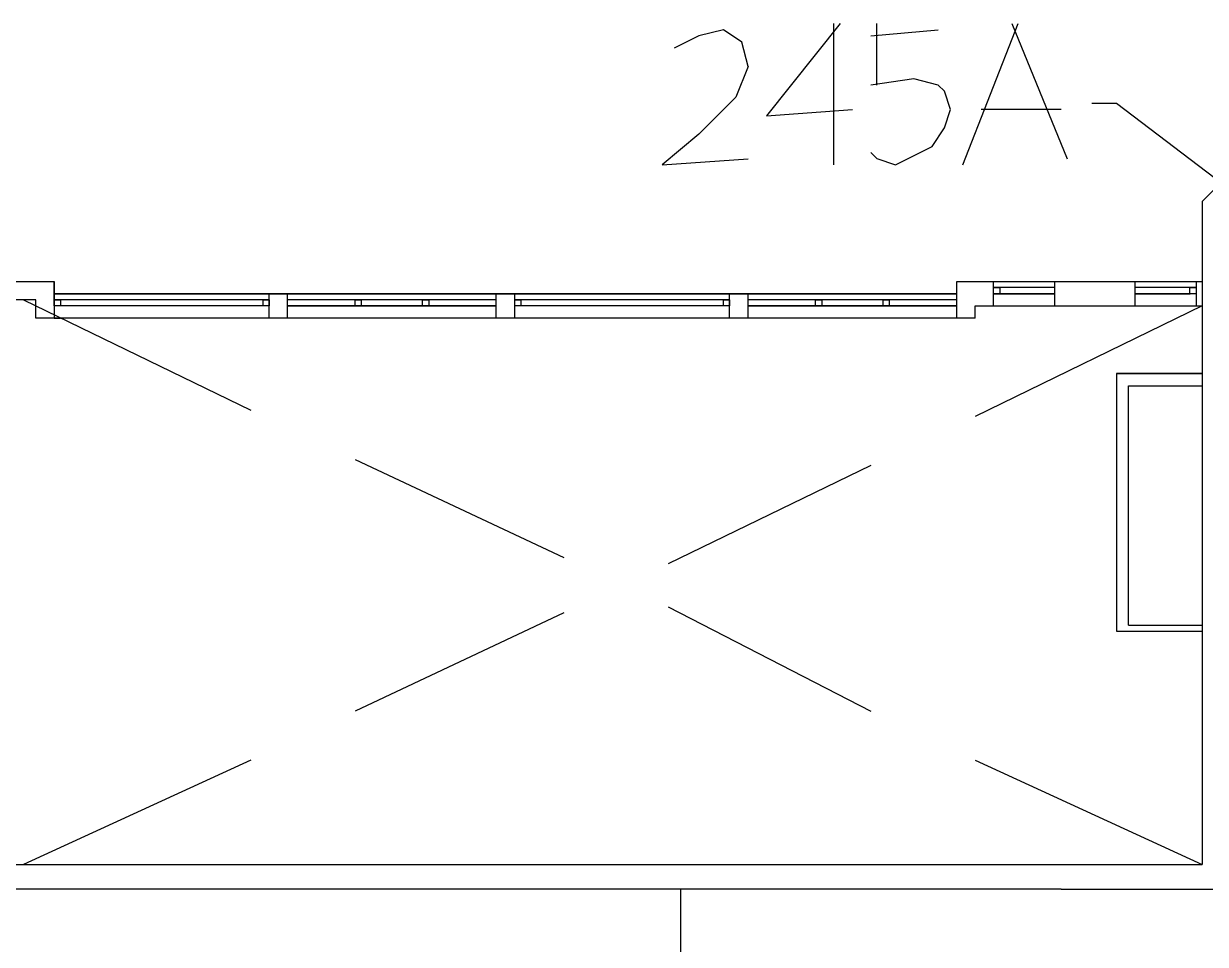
# Model space of a CAD drawing. Extents: x 0 to 132, y 0 to 63.
# Drawn here: x 65.21 to 77.44, y 40.48 to 50.01 of the extents above; entities that cross this region are included whole.
import ezdxf

# ---------------------------------------------------------------- set-up
doc = ezdxf.new("R2010")
doc.units = 0

msp = doc.modelspace()

# ---------------------------------------------------------------- linework, layer by layer
at = {"layer": 'Layer 1'}
for p, q in [((73.659934, 50.006314), (72.897935, 49.053815)), ((73.596383, 48.545948), (73.596383, 50.006446)), ((74.041039, 49.371473), (74.041039, 50.006208)), ((74.929773, 48.545975), (75.501537, 50.006208)), ((75.437773, 50.006208), (76.009272, 48.609474)), ((72.199541, 49.879499), (71.945277, 49.752235)), ((72.453541, 49.942999), (72.199541, 49.879499)), ((72.644041, 49.815894), (72.453541, 49.942893)), ((73.977539, 49.879473), (74.675774, 49.942973)), ((72.707541, 49.561894), (72.644041, 49.815894)), ((78.9939, 49.752314), (77.406402, 48.164816)), ((78.99398, 49.752314), (77.406482, 48.164816)), ((78.994086, 49.752314), (77.406588, 48.164816)), ((72.707541, 49.561894), (72.580541, 49.244394)), ((74.421986, 49.435053), (73.977486, 49.371553)), ((74.675985, 49.371553), (74.421986, 49.435053)), ((74.739485, 49.307788), (74.675985, 49.371553)), ((74.802985, 49.117553), (74.739485, 49.307788)), ((72.580541, 49.244394), (72.199541, 48.863395)), ((76.517377, 49.181185), (76.263377, 49.181185)), ((78.104875, 47.974422), (76.517377, 49.181185)), ((72.897935, 49.053815), (73.786933, 49.11758)), ((74.739485, 48.927053), (74.802985, 49.117553)), ((75.945772, 49.117474), (75.120273, 49.117474)), ((74.612221, 48.736289), (74.739485, 48.927053)), ((72.199541, 48.863395), (71.818542, 48.545895)), ((73.977486, 48.673054), (74.040986, 48.609554)), ((74.231486, 48.546054), (74.612221, 48.736289)), ((71.818542, 48.545895), (72.707541, 48.609395)), ((74.040986, 48.609554), (74.231486, 48.546054)), ((77.406402, 48.164816), (77.406402, 41.306825)), ((77.406482, 48.164816), (77.406482, 41.306825)), ((62.357027, 47.339555), (65.532023, 47.339555)), ((65.532023, 47.339555), (65.532023, 47.212556)), ((65.532023, 47.085556), (65.532023, 47.339555)), ((65.532023, 47.339555), (65.532023, 46.958556)), ((74.866273, 47.339502), (77.343035, 47.339502)), ((74.866273, 47.212503), (74.866273, 47.339502)), ((74.866326, 47.212423), (74.866326, 47.339423)), ((74.866326, 47.339423), (77.342823, 47.339423)), ((74.866326, 47.212423), (74.866326, 47.339423)), ((74.866326, 47.339423), (77.406588, 47.339423)), ((74.866326, 47.212423), (74.866326, 47.339423)), ((74.866326, 47.339423), (77.342823, 47.339423)), ((75.247537, 47.085503), (75.247537, 47.339502)), ((75.247537, 47.085503), (75.247537, 47.339502)), ((75.882537, 47.085503), (75.882537, 47.339502)), ((75.882537, 47.085503), (75.882537, 47.339502)), ((76.707771, 47.339502), (76.707771, 47.085503)), ((76.707824, 47.339635), (76.707824, 47.085635)), ((77.342823, 47.339635), (77.342823, 47.085635)), ((65.532023, 47.212556), (74.866247, 47.212556)), ((65.532023, 47.212423), (74.86625, 47.212423)), ((74.866247, 47.212397), (65.532023, 47.212397)), ((74.866353, 47.212291), (65.532129, 47.212291)), ((67.754335, 46.958371), (67.754335, 47.21237)), ((67.754335, 46.958371), (67.754335, 47.21237)), ((67.754335, 46.958371), (67.754335, 47.21237)), ((67.754335, 46.958371), (67.754335, 47.21237)), ((67.9451, 46.958371), (67.9451, 47.21237)), ((67.9451, 46.958371), (67.9451, 47.21237)), ((67.9451, 46.958371), (67.9451, 47.21237)), ((67.9451, 46.958371), (67.9451, 47.21237)), ((70.103832, 46.958371), (70.103832, 47.21237)), ((70.103832, 46.958371), (70.103832, 47.21237)), ((70.103832, 46.958371), (70.103832, 47.21237)), ((70.103832, 46.958371), (70.103832, 47.21237)), ((70.294515, 46.95845), (70.294515, 47.21245)), ((70.294515, 46.95845), (70.294515, 47.21245)), ((70.294517, 46.958397), (70.294517, 47.212397)), ((70.294623, 46.958556), (70.294623, 47.212291)), ((72.51675, 46.958556), (72.51675, 47.212291)), ((72.516829, 46.958371), (72.516829, 47.21237)), ((72.516829, 46.958371), (72.516829, 47.21237)), ((72.516829, 46.958371), (72.516829, 47.21237)), ((72.707514, 46.958556), (72.707514, 47.212291)), ((72.707594, 46.958371), (72.707594, 47.21237)), ((72.707594, 46.958371), (72.707594, 47.21237)), ((72.707594, 46.958371), (72.707594, 47.21237)), ((74.866326, 46.958371), (74.866326, 47.21237)), ((74.866326, 46.958371), (74.866326, 47.21237)), ((75.247432, 47.212423), (75.882431, 47.212423)), ((75.247432, 47.212423), (75.882431, 47.212423)), ((75.882537, 47.276003), (75.247537, 47.276003)), ((75.882537, 47.276003), (75.247537, 47.276003)), ((75.247564, 47.275818), (75.311064, 47.275818)), ((75.247564, 47.212318), (75.247564, 47.275818)), ((75.247564, 47.275818), (75.311064, 47.275818)), ((75.247564, 47.212318), (75.247564, 47.275818)), ((75.311064, 47.212318), (75.247564, 47.212318)), ((75.311064, 47.212318), (75.247564, 47.212318)), ((75.882431, 47.212423), (75.310932, 47.212423)), ((75.882431, 47.212423), (75.310932, 47.212423)), ((75.311064, 47.275818), (75.311064, 47.212318)), ((75.311064, 47.275818), (75.311064, 47.212318)), ((75.882537, 47.276003), (75.882537, 47.276003)), ((75.882537, 47.276003), (75.882537, 47.276003)), ((76.707798, 47.276003), (76.707798, 47.276003)), ((76.707798, 47.276003), (76.707798, 47.276003)), ((77.342903, 47.212423), (76.707903, 47.212423)), ((76.707903, 47.212423), (77.279403, 47.212423)), ((77.342903, 47.212423), (76.707903, 47.212423)), ((76.707903, 47.212423), (77.279403, 47.212423)), ((77.342905, 47.276003), (76.707906, 47.276003)), ((77.342905, 47.276003), (76.707906, 47.276003)), ((77.279294, 47.275818), (77.342794, 47.275818)), ((77.279294, 47.212318), (77.279294, 47.275818)), ((77.279294, 47.275818), (77.342794, 47.275818)), ((77.279294, 47.212318), (77.279294, 47.275818)), ((77.342794, 47.212318), (77.279294, 47.212318)), ((77.342794, 47.212318), (77.279294, 47.212318)), ((77.342794, 47.275818), (77.342794, 47.212318)), ((77.342794, 47.275818), (77.342794, 47.212318)), ((65.341524, 47.14895), (62.547527, 47.14895)), ((65.214471, 47.148844), (67.563968, 46.00611)), ((65.341524, 46.95845), (65.341524, 47.14895)), ((65.341524, 46.95845), (65.341524, 47.14895)), ((65.532076, 47.148817), (65.595312, 47.148817)), ((65.532076, 47.085582), (65.532076, 47.148817)), ((65.532076, 47.148817), (65.595312, 47.148817)), ((65.532076, 47.085582), (65.532076, 47.148817)), ((65.595312, 47.085582), (65.532076, 47.085582)), ((65.595312, 47.085582), (65.532076, 47.085582)), ((67.754335, 47.14887), (65.532103, 47.14887)), ((67.754335, 47.14887), (65.532103, 47.14887)), ((67.754335, 47.085635), (65.532103, 47.085635)), ((67.754335, 47.085635), (65.532103, 47.085635)), ((65.595312, 47.148817), (65.595312, 47.085582)), ((65.595312, 47.148817), (65.595312, 47.085582)), ((66.294102, 47.085635), (65.595338, 47.085635)), ((66.294102, 47.085635), (65.595338, 47.085635)), ((66.293996, 47.14887), (66.293996, 47.14887)), ((66.293996, 47.14887), (66.293996, 47.14887)), ((66.992336, 47.085635), (66.294102, 47.085635)), ((66.992336, 47.085635), (66.294102, 47.085635)), ((67.6911, 47.085635), (66.992336, 47.085635)), ((67.6911, 47.085635), (66.992336, 47.085635)), ((67.6911, 47.085635), (66.992336, 47.085635)), ((67.6911, 47.085635), (66.992336, 47.085635)), ((66.992389, 47.14887), (66.992389, 47.14887)), ((66.992389, 47.14887), (66.992389, 47.14887)), ((66.992389, 47.14887), (66.992389, 47.14887)), ((66.992389, 47.14887), (66.992389, 47.14887)), ((67.691076, 47.148817), (67.754311, 47.148817)), ((67.691076, 47.085582), (67.691076, 47.148817)), ((67.691076, 47.148817), (67.754311, 47.148817)), ((67.691076, 47.085582), (67.691076, 47.148817)), ((67.691076, 47.148817), (67.754311, 47.148817)), ((67.691076, 47.085582), (67.691076, 47.148817)), ((67.691076, 47.148817), (67.754311, 47.148817)), ((67.691076, 47.085582), (67.691076, 47.148817)), ((67.754311, 47.085582), (67.691076, 47.085582)), ((67.754311, 47.085582), (67.691076, 47.085582)), ((67.754311, 47.085582), (67.691076, 47.085582)), ((67.754311, 47.085582), (67.691076, 47.085582)), ((67.754311, 47.148817), (67.754311, 47.085582)), ((67.754311, 47.148817), (67.754311, 47.085582)), ((67.754311, 47.148817), (67.754311, 47.085582)), ((67.754311, 47.148817), (67.754311, 47.085582)), ((68.64344, 47.085556), (67.944941, 47.085556)), ((67.944941, 47.085556), (70.103938, 47.085556)), ((68.64344, 47.085556), (67.944941, 47.085556)), ((67.944941, 47.085556), (70.103938, 47.085556)), ((68.64344, 47.085556), (67.944941, 47.085556)), ((67.944941, 47.085556), (70.103938, 47.085556)), ((68.64344, 47.085556), (67.944941, 47.085556)), ((67.944941, 47.085556), (70.103938, 47.085556)), ((67.945047, 47.14887), (67.945047, 47.14887)), ((67.945047, 47.14887), (67.945047, 47.14887)), ((67.945047, 47.14887), (67.945047, 47.14887)), ((67.945047, 47.14887), (67.945047, 47.14887)), ((70.103832, 47.14887), (67.9451, 47.14887)), ((70.103832, 47.14887), (67.9451, 47.14887)), ((70.103832, 47.14887), (67.9451, 47.14887)), ((70.103832, 47.14887), (67.9451, 47.14887)), ((68.643575, 47.148817), (68.707075, 47.148817)), ((68.643575, 47.085582), (68.643575, 47.148817)), ((68.643575, 47.148817), (68.707075, 47.148817)), ((68.643575, 47.085582), (68.643575, 47.148817)), ((68.643575, 47.148817), (68.707075, 47.148817)), ((68.643575, 47.085582), (68.643575, 47.148817)), ((68.643575, 47.148817), (68.707075, 47.148817)), ((68.643575, 47.085582), (68.643575, 47.148817)), ((68.707075, 47.085582), (68.643575, 47.085582)), ((68.707075, 47.085582), (68.643575, 47.085582)), ((68.707075, 47.085582), (68.643575, 47.085582)), ((68.707075, 47.085582), (68.643575, 47.085582)), ((68.707075, 47.148817), (68.707075, 47.085582)), ((68.707075, 47.148817), (68.707075, 47.085582)), ((68.707075, 47.148817), (68.707075, 47.085582)), ((68.707075, 47.148817), (68.707075, 47.085582)), ((69.341833, 47.085635), (68.707099, 47.085635)), ((69.341833, 47.085635), (68.707099, 47.085635)), ((69.341833, 47.085635), (68.707099, 47.085635)), ((69.341833, 47.085635), (68.707099, 47.085635)), ((69.341804, 47.148817), (69.405304, 47.148817)), ((69.341804, 47.085582), (69.341804, 47.148817)), ((69.341804, 47.148817), (69.405304, 47.148817)), ((69.341804, 47.085582), (69.341804, 47.148817)), ((69.341804, 47.148817), (69.405304, 47.148817)), ((69.341804, 47.085582), (69.341804, 47.148817)), ((69.341804, 47.148817), (69.405304, 47.148817)), ((69.341804, 47.085582), (69.341804, 47.148817)), ((69.405304, 47.085582), (69.341804, 47.085582)), ((69.405304, 47.085582), (69.341804, 47.085582)), ((69.405304, 47.085582), (69.341804, 47.085582)), ((69.405304, 47.085582), (69.341804, 47.085582)), ((69.405304, 47.148817), (69.405304, 47.085582)), ((69.405304, 47.148817), (69.405304, 47.085582)), ((69.405304, 47.148817), (69.405304, 47.085582)), ((69.405304, 47.148817), (69.405304, 47.085582)), ((70.103938, 47.085556), (69.405439, 47.085556)), ((70.103938, 47.085556), (69.405439, 47.085556)), ((70.103938, 47.085556), (69.405439, 47.085556)), ((70.103938, 47.085556), (69.405439, 47.085556)), ((70.103832, 47.14887), (70.103832, 47.14887)), ((70.103832, 47.14887), (70.103832, 47.14887)), ((70.103832, 47.14887), (70.103832, 47.14887)), ((70.103832, 47.14887), (70.103832, 47.14887)), ((72.516935, 47.149003), (70.294438, 47.149003)), ((72.516935, 47.085503), (70.294438, 47.085503)), ((72.51675, 47.148897), (70.294517, 47.148897)), ((72.51675, 47.085662), (70.294517, 47.085662)), ((70.29457, 47.148817), (70.357806, 47.148817)), ((70.29457, 47.085582), (70.29457, 47.148817)), ((70.29457, 47.148817), (70.357806, 47.148817)), ((70.29457, 47.085582), (70.29457, 47.148817)), ((70.29457, 47.148817), (70.357806, 47.148817)), ((70.29457, 47.085582), (70.29457, 47.148817)), ((70.29457, 47.148817), (70.357806, 47.148817)), ((70.29457, 47.085582), (70.29457, 47.148817)), ((70.357806, 47.085582), (70.29457, 47.085582)), ((70.357806, 47.085582), (70.29457, 47.085582)), ((70.357806, 47.085582), (70.29457, 47.085582)), ((70.357806, 47.085582), (70.29457, 47.085582)), ((72.516856, 47.148791), (70.294623, 47.148791)), ((72.516856, 47.148791), (70.294623, 47.148791)), ((72.516856, 47.085556), (70.294623, 47.085556)), ((72.516856, 47.085556), (70.294623, 47.085556)), ((71.056516, 47.085662), (70.357753, 47.085662)), ((70.357806, 47.148817), (70.357806, 47.085582)), ((70.357806, 47.148817), (70.357806, 47.085582)), ((70.357806, 47.148817), (70.357806, 47.085582)), ((70.357806, 47.148817), (70.357806, 47.085582)), ((71.056358, 47.085556), (70.357858, 47.085556)), ((71.75488, 47.085556), (70.357882, 47.085556)), ((71.75488, 47.085556), (70.357882, 47.085556)), ((71.754857, 47.085556), (71.056358, 47.085556)), ((71.05649, 47.14887), (71.05649, 47.14887)), ((71.05649, 47.14887), (71.05649, 47.14887)), ((71.05649, 47.14887), (71.05649, 47.14887)), ((71.05649, 47.14887), (71.05649, 47.14887)), ((71.754751, 47.085662), (71.056516, 47.085662)), ((72.453594, 47.085635), (71.75483, 47.085635)), ((72.453594, 47.085635), (71.75483, 47.085635)), ((72.453594, 47.085635), (71.75483, 47.085635)), ((71.754883, 47.14887), (71.754883, 47.14887)), ((71.754883, 47.14887), (71.754883, 47.14887)), ((71.754883, 47.14887), (71.754883, 47.14887)), ((71.754883, 47.14887), (71.754883, 47.14887)), ((72.453515, 47.085556), (71.755015, 47.085556)), ((72.45357, 47.148817), (72.516805, 47.148817)), ((72.45357, 47.085582), (72.45357, 47.148817)), ((72.45357, 47.148817), (72.516805, 47.148817)), ((72.45357, 47.085582), (72.45357, 47.148817)), ((72.45357, 47.148817), (72.516805, 47.148817)), ((72.45357, 47.085582), (72.45357, 47.148817)), ((72.45357, 47.148817), (72.516805, 47.148817)), ((72.45357, 47.085582), (72.45357, 47.148817)), ((72.516805, 47.085582), (72.45357, 47.085582)), ((72.516805, 47.085582), (72.45357, 47.085582)), ((72.516805, 47.085582), (72.45357, 47.085582)), ((72.516805, 47.085582), (72.45357, 47.085582)), ((72.516805, 47.148817), (72.516805, 47.085582)), ((72.516805, 47.148817), (72.516805, 47.085582)), ((72.516805, 47.148817), (72.516805, 47.085582)), ((72.516805, 47.148817), (72.516805, 47.085582)), ((73.405934, 47.085556), (72.707435, 47.085556)), ((72.707435, 47.085556), (74.866432, 47.085556)), ((73.405934, 47.085556), (72.707435, 47.085556)), ((72.707435, 47.085556), (74.866432, 47.085556)), ((73.406013, 47.085556), (72.707514, 47.085556)), ((72.707541, 47.14887), (72.707541, 47.14887)), ((72.707541, 47.14887), (72.707541, 47.14887)), ((72.707541, 47.14887), (72.707541, 47.14887)), ((72.707541, 47.14887), (72.707541, 47.14887)), ((74.866326, 47.14887), (72.707594, 47.14887)), ((74.866326, 47.14887), (72.707594, 47.14887)), ((73.405828, 47.085635), (72.707594, 47.085635)), ((73.406069, 47.148817), (73.469569, 47.148817)), ((73.406069, 47.085582), (73.406069, 47.148817)), ((73.406069, 47.148817), (73.469569, 47.148817)), ((73.406069, 47.085582), (73.406069, 47.148817)), ((73.406069, 47.148817), (73.469569, 47.148817)), ((73.406069, 47.085582), (73.406069, 47.148817)), ((73.406069, 47.148817), (73.469569, 47.148817)), ((73.406069, 47.085582), (73.406069, 47.148817)), ((73.469569, 47.085582), (73.406069, 47.085582)), ((73.469569, 47.085582), (73.406069, 47.085582)), ((73.469569, 47.085582), (73.406069, 47.085582)), ((73.469569, 47.085582), (73.406069, 47.085582)), ((73.469569, 47.148817), (73.469569, 47.085582)), ((73.469569, 47.148817), (73.469569, 47.085582)), ((73.469569, 47.148817), (73.469569, 47.085582)), ((73.469569, 47.148817), (73.469569, 47.085582)), ((74.104327, 47.085635), (73.469593, 47.085635)), ((74.104327, 47.085635), (73.469593, 47.085635)), ((74.104298, 47.148817), (74.167798, 47.148817)), ((74.104298, 47.085582), (74.104298, 47.148817)), ((74.104298, 47.148817), (74.167798, 47.148817)), ((74.104298, 47.085582), (74.104298, 47.148817)), ((74.167798, 47.085582), (74.104298, 47.085582)), ((74.167798, 47.085582), (74.104298, 47.085582)), ((74.167798, 47.148817), (74.167798, 47.085582)), ((74.167798, 47.148817), (74.167798, 47.085582)), ((74.866432, 47.085556), (74.167933, 47.085556)), ((74.866432, 47.085556), (74.167933, 47.085556)), ((74.866326, 47.14887), (74.866326, 47.14887)), ((74.866326, 47.14887), (74.866326, 47.14887)), ((77.406482, 47.085556), (75.056985, 45.942557)), ((75.057038, 46.958503), (75.057038, 47.085503)), ((75.057038, 47.085503), (77.406535, 47.085503)), ((75.057091, 47.085635), (77.406588, 47.085635)), ((65.532023, 46.95845), (65.341524, 46.95845)), ((65.532023, 46.95845), (65.341524, 46.95845)), ((65.532023, 46.95845), (65.595259, 46.95845)), ((75.057011, 46.958397), (65.532023, 46.958397)), ((75.057117, 46.958556), (65.532129, 46.958556)), ((76.517377, 46.386898), (76.517377, 43.719901)), ((76.517377, 46.386898), (77.406376, 46.386898)), ((77.406376, 46.386898), (76.517377, 46.386898)), ((76.517377, 46.386898), (77.406376, 46.386898)), ((77.406376, 46.386898), (76.517377, 46.386898)), ((76.517377, 46.386898), (76.517377, 43.719901)), ((76.517377, 46.386898), (77.406376, 46.386898)), ((77.406376, 46.386898), (76.517377, 46.386898)), ((76.517377, 46.386898), (77.406376, 46.386898)), ((77.406376, 46.386898), (76.517377, 46.386898)), ((76.644509, 43.783454), (76.644509, 46.259951)), ((76.644509, 46.259951), (77.406508, 46.259951)), ((76.644509, 46.259951), (77.406508, 46.259951)), ((76.644509, 43.783454), (76.644509, 46.259951)), ((76.644509, 46.259951), (77.406508, 46.259951)), ((76.644509, 46.259951), (77.406508, 46.259951)), ((68.643466, 45.498111), (70.802464, 44.481847)), ((73.977486, 45.434558), (71.881989, 44.418559)), ((70.80249, 43.91056), (68.643493, 42.894296)), ((71.881962, 43.973848), (73.97746, 42.894349)), ((76.644507, 43.783453), (77.406506, 43.783453)), ((76.644509, 43.783454), (77.406508, 43.783454)), ((76.644509, 43.783454), (77.406508, 43.783454)), ((76.644589, 43.783507), (77.406588, 43.783507)), ((76.517377, 43.719901), (77.406376, 43.719901)), ((76.517377, 43.719901), (77.406376, 43.719901)), ((76.517509, 43.719954), (77.406508, 43.719954)), ((76.517509, 43.719954), (77.406508, 43.719954)), ((67.563944, 42.386376), (65.214444, 41.306877)), ((75.057009, 42.386376), (77.406506, 41.306877)), ((62.547448, 41.306904), (77.406429, 41.306904)), ((75.945851, 41.052878), (63.817367, 41.052878)), ((72.008883, 41.052799), (72.008883, 23.336321)), ((75.945825, 41.052799), (79.50182, 41.052799)), ((75.945825, 41.052746), (79.502085, 41.052746))]:
    msp.add_line(p, q, dxfattribs=at)

doc.saveas('drawing.dxf')
